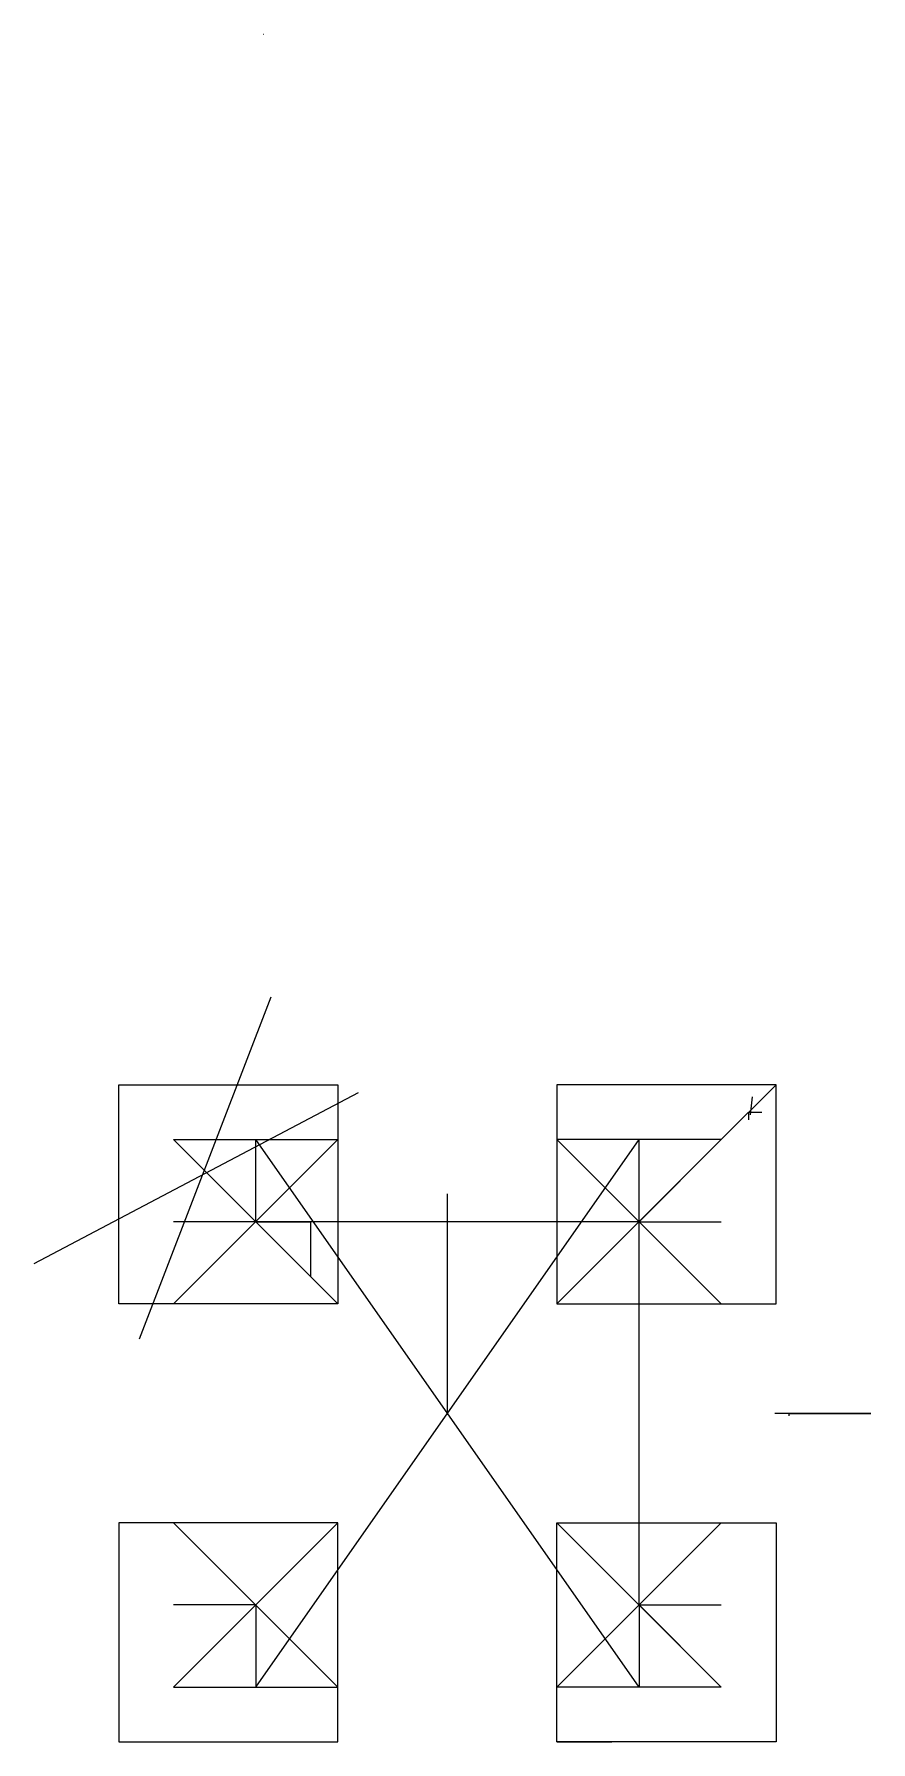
# Model space of a CAD drawing. Header units: inches. Extents: x 17.4 to 32.7, y 8.1 to 39.3.
import ezdxf

# ---------------------------------------------------------------- set-up
doc = ezdxf.new("R2010")
doc.units = ezdxf.units.IN
doc.header["$MEASUREMENT"] = 0
for name, color, linetype in [('2', 51, 'Continuous'), ('baza cutie', 199, 'Continuous'), ('maner', 41, 'Continuous'), ('mijloc cutie', 249, 'Continuous'), ('tinere maner', 252, 'Continuous')]:
    doc.layers.add(name, color=color, linetype=linetype)

msp = doc.modelspace()

# ---------------------------------------------------------------- linework, layer by layer
for centre in [(19.718, 23.919, 0.344), (19.718, 23.919, 0.516)]:
    msp.add_circle(centre, 5.97198256392968e-15)
at = {"layer": '2'}
msp.add_line((21.588, 39.263), (21.593, 39.266), dxfattribs=at)
msp.add_lwpolyline([(21.588, 39.263), (21.593, 39.266)], dxfattribs=at)
at = {"layer": 'baza cutie'}
for p, q in [((18.951, 16.075), (18.951, 20.075)), ((18.951, 20.075), (22.951, 20.075)), ((22.951, 20.075), (22.951, 19.075)), ((30.951, 20.075), (26.951, 20.075)), ((26.951, 20.075), (26.951, 19.075)), ((30.951, 16.075), (30.951, 20.075)), ((19.951, 19.075), (22.951, 19.075)), ((19.951, 19.075), (22.951, 16.075)), ((22.951, 19.075), (19.951, 16.075)), ((19.951, 19.075, 2), (21.451, 17.575, 3)), ((22.951, 19.075), (22.951, 16.075)), ((29.951, 19.075), (26.951, 19.075)), ((26.951, 19.075), (26.951, 16.075)), ((26.951, 16.075), (29.951, 19.075)), ((26.951, 19.075), (29.951, 16.075)), ((28.451, 17.575, 3), (29.951, 19.075, 2)), ((28.451, 17.575), (21.451, 17.575)), ((28.451, 10.575), (28.451, 17.575)), ((22.951, 16.075), (18.951, 16.075)), ((26.951, 16.075), (30.951, 16.075)), ((22.951, 12.075), (18.951, 12.075)), ((18.951, 12.075), (18.951, 8.075)), ((19.951, 9.075), (22.951, 12.075)), ((19.951, 12.075), (22.951, 9.075)), ((22.951, 9.075), (22.951, 12.075)), ((26.951, 9.075), (26.951, 12.075)), ((26.951, 12.075), (30.951, 12.075)), ((26.951, 12.075), (29.951, 9.075)), ((29.951, 12.075), (26.951, 9.075)), ((30.951, 12.075), (30.951, 8.075)), ((19.951, 9.075, 2), (21.451, 10.575, 3)), ((28.451, 10.575, 3), (29.951, 9.075, 2)), ((19.951, 9.075), (22.951, 9.075)), ((22.951, 8.075), (22.951, 9.075)), ((29.951, 9.075), (26.951, 9.075)), ((26.951, 8.075), (26.951, 9.075)), ((18.951, 8.075), (22.951, 8.075)), ((30.951, 8.075), (26.951, 8.075)), ((26.951, 8.075), (27.951, 8.075))]:
    msp.add_line(p, q, dxfattribs=at)
at = {"layer": 'maner'}
for p, q in [((28.451, 17.575, 8), (28.451, 17.575, 6)), ((28.451, 10.575, 8), (28.451, 10.575, 6))]:
    msp.add_line(p, q, dxfattribs=at)
at = {"layer": 'maner', "extrusion": (1, 0, 0)}
for p, q in [((31.231, 14.075, 7), (30.931, 14.075, 7)), ((32.682, 14.075, 6.025), (31.932, 14.075, 6.025))]:
    msp.add_line(p, q, dxfattribs=at)
at = {"layer": 'maner', "extrusion": (0, 0, -1)}
for p, q in [((31.182, 14.075, 6), (31.227, 14.075, 6)), ((31.182, 14.075, 6), (31.182, 14.03, 6)), ((31.182, 14.075, 6), (32.682, 14.075, 6)), ((31.182, 14.075, 6), (31.182, 14.075, 6.05)), ((32.682, 14.075, 6.05), (31.182, 14.075, 6.05)), ((32.682, 14.075, 6), (32.682, 14.075, 6.05))]:
    msp.add_line(p, q, dxfattribs=at)
at = {"layer": 'mijloc cutie'}
for p, q in [((21.451, 17.575, 8), (21.451, 19.075, 8)), ((28.451, 9.075, 8.5), (21.451, 19.075, 8.5)), ((21.451, 9.075, 8.5), (28.451, 19.075, 8.5)), ((28.451, 17.575, 8), (28.451, 19.075, 8)), ((24.951, 14.075, 8.9), (24.951, 18.085, 8.9)), ((21.451, 17.575, 8), (19.951, 17.575, 8)), ((21.451, 17.575), (22.451, 17.575)), ((22.451, 17.575), (22.451, 16.575)), ((28.451, 17.575, 8), (29.951, 17.575, 8)), ((21.451, 10.575, 8), (19.951, 10.575, 8)), ((21.451, 10.575, 8), (21.451, 9.075, 8)), ((28.451, 10.575, 8), (29.951, 10.575, 8)), ((28.451, 10.575, 8), (28.451, 9.075, 8))]:
    msp.add_line(p, q, dxfattribs=at)
at = {"layer": 'tinere maner', "extrusion": (0.101564, 0.79616, 0.596501)}
msp.add_line((19.33, 15.434, 11.51), (21.733, 21.681, 12.609), dxfattribs=at)
at = {"layer": 'tinere maner', "extrusion": (1, 0, 0)}
for p, q in [((29.951, 19.075, 1), (30.951, 20.075, 1)), ((30.482, 19.528, 9.573), (30.52, 19.859, 9.573)), ((30.482, 19.528, 9.523), (30.482, 19.528, 9.573)), ((26.96, 16.551, 9.414), (26.96, 16.551, 9.372)), ((32.307, 14.075, 6.025), (32.307, 14.075, 5.944))]:
    msp.add_line(p, q, dxfattribs=at)
at = {"layer": 'tinere maner'}
for p, q in [((17.406, 16.811, 12.609), (23.327, 19.934, 11.51)), ((30.482, 19.528, 9.523), (30.52, 19.859, 9.523)), ((30.52, 19.859, 9.523), (30.52, 19.859, 9.573)), ((30.451, 19.575, 1), (30.451, 19.575, 5.348)), ((30.451, 19.575, 1.247), (30.451, 19.575, 1.247)), ((30.451, 19.575, 1.247), (30.693, 19.575, 1.247)), ((30.451, 19.575, 1.292), (30.451, 19.439, 1.292))]:
    msp.add_line(p, q, dxfattribs=at)

doc.saveas('drawing.dxf')
